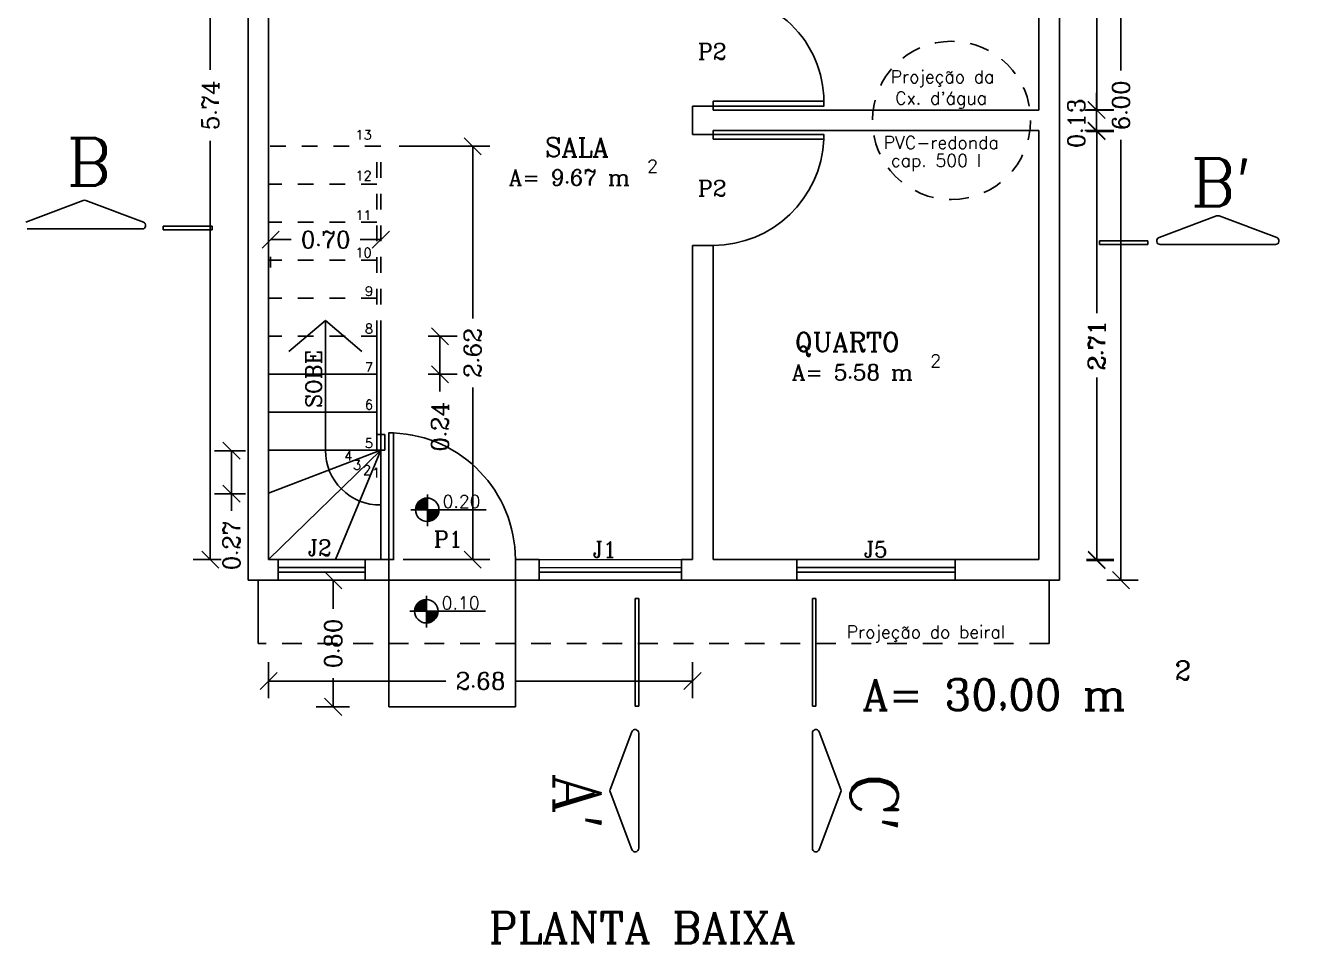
# Model space of a CAD drawing. Extents: x -79 to 141, y 7 to 81.
# Drawn here: x -58.74 to -50.6, y 29.76 to 35.56 of the extents above; entities that cross this region are included whole.
import ezdxf

# ---------------------------------------------------------------- set-up
doc = ezdxf.new("R2010")
doc.units = 0
doc.header["$LTSCALE"] = 10
doc.linetypes.add('DASHED2', pattern=[0.375, 0.25, -0.125])
doc.layers.get('0').update_dxf_attribs({"linetype": 'CONTINUOUS'})
doc.layers.get('DEFPOINTS').update_dxf_attribs({"linetype": 'CONTINUOUS'})
for name, color, linetype in [('COTAS', 244, 'CONTINUOUS'), ('EQUIPAMENTOS', 1, 'CONTINUOUS'), ('ESCADA', 5, 'CONTINUOUS'), ('JANELA', 5, 'CONTINUOUS'), ('MADEIRAMENTODETELHADO', 244, 'CONTINUOUS'), ('PAREDE', 7, 'CONTINUOUS'), ('PISO', 30, 'CONTINUOUS'), ('PORTA', 1, 'CONTINUOUS'), ('TELHADO', 30, 'CONTINUOUS'), ('TEXTO', 1, 'CONTINUOUS')]:
    doc.layers.add(name, color=color, linetype=linetype)
doc.styles.add('ROMANC', font='ROMANC.SHX')
doc.styles.get("Standard").update_dxf_attribs({"font": 'ROMANC.SHX'})
doc.dimstyles.get("Standard").update_dxf_attribs({"dimscale": 0.6, "dimtxt": 0.18, "dimasz": 0.18, "dimexe": 0.18, "dimexo": 0.25, "dimgap": 0.09, "dimtad": 0, "dimzin": 0, "dimtxsty": 'STANDARD', "dimblk1": 'OBLIQUE', "dimblk2": 'OBLIQUE', "dimsah": 1, "dimcen": 0.09, "dimclrd": 30, "dimclre": 30, "dimazin": 3, "dimtfac": 1, "dimtdec": 4, "dimtofl": 0, "dimtmove": 0, "dimatfit": 3, "dimtolj": 1, "dimtzin": 0})

# ---------------------------------------------------------------- blocks, each defined once
blk = doc.blocks.new('_OBLIQUE')
at = {"color": 0, "linetype": 'BYBLOCK'}
blk.add_line((-0.5, -0.5), (0.5, 0.5), dxfattribs=at)
blk = doc.blocks.new('*D154')
at = {"color": 30, "linetype": 'BYBLOCK', "ltscale": 0.05}
for p, q in [((-52.0333, 37.9189), (-51.8599, 37.9189)), ((-51.9679, 37.9189), (-51.9679, 36.6874)), ((-51.9679, 35.0189), (-51.9679, 36.2503)), ((-52.0333, 35.0189), (-51.8599, 35.0189))]:
    blk.add_line(p, q, dxfattribs=at)
at = {"layer": 'DEFPOINTS', "color": 0, "linetype": 'BYBLOCK', "ltscale": 0.05}
for p in [(-52.3333, 37.9189), (-52.3333, 35.0189), (-51.9679, 35.0189)]:
    blk.add_point(p, dxfattribs=at)
at = {"color": 30, "linetype": 'BYBLOCK', "ltscale": 0.05, "xscale": 0.108, "yscale": 0.108, "zscale": 0.108}
for p, rotation in [((-51.9679, 37.9189), 90), ((-51.9679, 35.0189), 270)]:
    blk.add_blockref('_OBLIQUE', p, dxfattribs=dict(at, rotation=rotation))
at = {"color": 0, "linetype": 'BYBLOCK', "ltscale": 0.05, "insert": (-51.9679, 36.4689), "char_height": 0.108, "attachment_point": 5, "rotation": 90}
blk.add_mtext('\\A1;2.90', dxfattribs=at)
blk = doc.blocks.new('*D151')
at = {"color": 30, "linetype": 'BYBLOCK', "ltscale": 0.05}
for p, q in [((-57.5033, 37.9189), (-57.68, 37.9189)), ((-57.572, 37.9189), (-57.572, 35.2726)), ((-57.572, 32.1789), (-57.572, 34.8251)), ((-57.5033, 32.1789), (-57.68, 32.1789))]:
    blk.add_line(p, q, dxfattribs=at)
at = {"layer": 'DEFPOINTS', "color": 0, "linetype": 'BYBLOCK', "ltscale": 0.05}
for p in [(-57.2033, 37.9189), (-57.572, 32.1789), (-57.2033, 32.1789)]:
    blk.add_point(p, dxfattribs=at)
at = {"color": 30, "linetype": 'BYBLOCK', "ltscale": 0.05, "xscale": 0.108, "yscale": 0.108, "zscale": 0.108}
for p, rotation in [((-57.572, 37.9189), 90), ((-57.572, 32.1789), 270)]:
    blk.add_blockref('_OBLIQUE', p, dxfattribs=dict(at, rotation=rotation))
at = {"color": 0, "linetype": 'BYBLOCK', "ltscale": 0.05, "insert": (-57.572, 35.0489), "char_height": 0.108, "attachment_point": 5, "rotation": 90}
blk.add_mtext('\\A1;5.74', dxfattribs=at)
blk = doc.blocks.new('*D149')
at = {"color": 30, "linetype": 'BYBLOCK', "ltscale": 0.05}
for p, q in [((-51.9033, 38.0489), (-51.707, 38.0489)), ((-51.815, 38.0489), (-51.815, 35.2674)), ((-51.815, 32.0489), (-51.815, 34.8303)), ((-51.9033, 32.0489), (-51.707, 32.0489))]:
    blk.add_line(p, q, dxfattribs=at)
at = {"layer": 'DEFPOINTS', "color": 0, "linetype": 'BYBLOCK', "ltscale": 0.05}
for p in [(-52.2033, 38.0489), (-52.2033, 32.0489), (-51.815, 32.0489)]:
    blk.add_point(p, dxfattribs=at)
at = {"color": 30, "linetype": 'BYBLOCK', "ltscale": 0.05, "xscale": 0.108, "yscale": 0.108, "zscale": 0.108}
for p, rotation in [((-51.815, 38.0489), 90), ((-51.815, 32.0489), 270)]:
    blk.add_blockref('_OBLIQUE', p, dxfattribs=dict(at, rotation=rotation))
at = {"color": 0, "linetype": 'BYBLOCK', "ltscale": 0.05, "insert": (-51.815, 35.0489), "char_height": 0.108, "attachment_point": 5, "rotation": 90}
blk.add_mtext('\\A1;6.00', dxfattribs=at)
blk = doc.blocks.new('*D169')
at = {"color": 30, "linetype": 'BYBLOCK', "ltscale": 0.05}
for p, q in [((-56.6373, 20.0238), (-56.9034, 20.0238)), ((-56.7954, 20.0238), (-56.7954, 19.8423)), ((-56.7954, 19.2238), (-56.7954, 19.4052)), ((-56.6923, 19.2238), (-56.9034, 19.2238))]:
    blk.add_line(p, q, dxfattribs=at)
at = {"layer": 'DEFPOINTS', "color": 0, "linetype": 'BYBLOCK', "ltscale": 0.05}
for p in [(-55.3773, 20.0238), (-56.7954, 19.2238), (-55.4323, 19.2238)]:
    blk.add_point(p, dxfattribs=at)
at = {"color": 30, "linetype": 'BYBLOCK', "ltscale": 0.05, "xscale": 0.108, "yscale": 0.108, "zscale": 0.108}
for p, rotation in [((-56.7954, 20.0238), 90), ((-56.7954, 19.2238), 270)]:
    blk.add_blockref('_OBLIQUE', p, dxfattribs=dict(at, rotation=rotation))
at = {"color": 0, "linetype": 'BYBLOCK', "ltscale": 0.05, "insert": (-56.7954, 19.6238), "char_height": 0.108, "attachment_point": 5, "rotation": 90}
blk.add_mtext('\\A1;0.80', dxfattribs=at)
blk = doc.blocks.new('*D152')
at = {"color": 30, "linetype": 'BYBLOCK', "ltscale": 0.05}
for p, q in [((-57.2033, 31.532), (-57.2033, 31.3039)), ((-54.5233, 31.532), (-54.5233, 31.3039)), ((-57.2033, 31.4119), (-56.0819, 31.4119)), ((-54.5233, 31.4119), (-55.6447, 31.4119))]:
    blk.add_line(p, q, dxfattribs=at)
at = {"layer": 'DEFPOINTS', "color": 0, "linetype": 'BYBLOCK', "ltscale": 0.05}
for p in [(-57.2033, 31.832), (-54.5233, 31.832), (-57.2033, 31.4119)]:
    blk.add_point(p, dxfattribs=at)
at = {"color": 30, "linetype": 'BYBLOCK', "ltscale": 0.05, "xscale": 0.108, "yscale": 0.108, "zscale": 0.108, "rotation": 180}
blk.add_blockref('_OBLIQUE', (-57.2033, 31.4119), dxfattribs=at)
at = {"color": 30, "linetype": 'BYBLOCK', "ltscale": 0.05, "xscale": 0.108, "yscale": 0.108, "zscale": 0.108}
blk.add_blockref('_OBLIQUE', (-54.5233, 31.4119), dxfattribs=at)
at = {"color": 0, "linetype": 'BYBLOCK', "ltscale": 0.05, "insert": (-55.8633, 31.4119), "char_height": 0.108, "attachment_point": 5}
blk.add_mtext('\\A1;2.68', dxfattribs=at)
blk = doc.blocks.new('*D167')
at = {"color": 30, "linetype": 'BYBLOCK', "ltscale": 0.05}
for p, q in [((-56.3776, 34.7896), (-55.8049, 34.7896)), ((-55.9129, 34.7896), (-55.9129, 33.7028)), ((-55.9129, 32.1789), (-55.9129, 33.2656)), ((-56.3526, 32.1789), (-55.8049, 32.1789))]:
    blk.add_line(p, q, dxfattribs=at)
at = {"layer": 'DEFPOINTS', "color": 0, "linetype": 'BYBLOCK', "ltscale": 0.05}
for p in [(-56.6776, 34.7896), (-56.6526, 32.1789), (-55.9129, 32.1789)]:
    blk.add_point(p, dxfattribs=at)
at = {"color": 30, "linetype": 'BYBLOCK', "ltscale": 0.05, "xscale": 0.108, "yscale": 0.108, "zscale": 0.108}
for p, rotation in [((-55.9129, 34.7896), 90), ((-55.9129, 32.1789), 270)]:
    blk.add_blockref('_OBLIQUE', p, dxfattribs=dict(at, rotation=rotation))
at = {"color": 0, "linetype": 'BYBLOCK', "ltscale": 0.05, "insert": (-55.9129, 33.4842), "char_height": 0.108, "attachment_point": 5, "rotation": 90}
blk.add_mtext('\\A1;{2.62}', dxfattribs=at)
blk = doc.blocks.new('*D156')
at = {"color": 30, "linetype": 'BYBLOCK', "ltscale": 0.05}
for p, q in [((-56.194, 33.5896), (-56.0121, 33.5896)), ((-56.1201, 33.5896), (-56.1201, 33.3496)), ((-56.194, 33.3496), (-56.0121, 33.3496)), ((-56.1201, 33.3496), (-56.1201, 33.2416))]:
    blk.add_line(p, q, dxfattribs=at)
at = {"layer": 'DEFPOINTS', "color": 0, "linetype": 'BYBLOCK', "ltscale": 0.05}
for p in [(-56.494, 33.5896), (-56.494, 33.3496), (-56.1201, 33.3496)]:
    blk.add_point(p, dxfattribs=at)
at = {"color": 30, "linetype": 'BYBLOCK', "ltscale": 0.05, "xscale": 0.108, "yscale": 0.108, "zscale": 0.108}
for p, rotation in [((-56.1201, 33.5896), 90), ((-56.1201, 33.3496), 270)]:
    blk.add_blockref('_OBLIQUE', p, dxfattribs=dict(at, rotation=rotation))
at = {"color": 0, "linetype": 'BYBLOCK', "ltscale": 0.05, "insert": (-56.1201, 33.0179), "char_height": 0.108, "attachment_point": 5, "rotation": 90}
blk.add_mtext('\\A1;0.24', dxfattribs=at)
blk = doc.blocks.new('*D150')
at = {"color": 30, "linetype": 'BYBLOCK', "ltscale": 0.05}
for p, q in [((-47.8708, 45.9083), (-47.8708, 45.6151)), ((-46.7877, 45.9083), (-47.7628, 45.9083)), ((-47.8708, 44.8849), (-47.8708, 45.178)), ((-46.7227, 44.8849), (-47.7628, 44.8849)), ((-52.0333, 34.8889), (-51.8599, 34.8889)), ((-51.9679, 34.8889), (-51.9679, 33.7396)), ((-51.9679, 32.1789), (-51.9679, 33.3281)), ((-52.0333, 32.1789), (-51.8599, 32.1789))]:
    blk.add_line(p, q, dxfattribs=at)
at = {"layer": 'DEFPOINTS', "color": 0, "linetype": 'BYBLOCK', "ltscale": 0.05}
for p in [(-48.0477, 45.9083), (-47.9827, 44.8849), (-47.8708, 44.8849), (-52.3333, 34.8889), (-52.3333, 32.1789), (-51.9679, 32.1789)]:
    blk.add_point(p, dxfattribs=at)
at = {"color": 30, "linetype": 'BYBLOCK', "ltscale": 0.05, "xscale": 0.108, "yscale": 0.108, "zscale": 0.108}
for p, rotation in [((-47.8708, 45.9083), 90), ((-47.8708, 44.8849), 270), ((-51.9679, 34.8889), 90), ((-51.9679, 32.1789), 270)]:
    blk.add_blockref('_OBLIQUE', p, dxfattribs=dict(at, rotation=rotation))
at = {"color": 0, "linetype": 'BYBLOCK', "ltscale": 0.05, "char_height": 0.108, "attachment_point": 5, "rotation": 90}
for s, insert in [('\\A1;1.02', (-47.8708, 45.3966)), ('\\A1;2.71', (-51.9679, 33.5339))]:
    blk.add_mtext(s, dxfattribs=dict(at, insert=insert))
blk = doc.blocks.new('*X56')
at = {"color": 0, "linetype": 'CONTINUOUS', "ltscale": 0.05}
for p, q in [((-55.4467, 9.8829), (-55.373, 9.9566)), ((-55.4466, 9.8865), (-55.3767, 9.9564)), ((-55.4463, 9.8904), (-55.3805, 9.9561)), ((-55.4458, 9.8944), (-55.3846, 9.9556)), ((-55.4449, 9.8988), (-55.389, 9.9547)), ((-55.444, 9.8821), (-55.372, 9.9541)), ((-55.4437, 9.9036), (-55.3938, 9.9535)), ((-55.4418, 9.909), (-55.3991, 9.9517)), ((-55.4404, 9.8821), (-55.372, 9.9505)), ((-55.4391, 9.9152), (-55.4054, 9.9489)), ((-55.4369, 9.8821), (-55.372, 9.947)), ((-55.4343, 9.9236), (-55.4138, 9.9441)), ((-55.4333, 9.8821), (-55.372, 9.9435)), ((-55.4298, 9.8821), (-55.372, 9.9399)), ((-55.4263, 9.8821), (-55.372, 9.9364)), ((-55.4227, 9.8821), (-55.372, 9.9328)), ((-55.4192, 9.8821), (-55.372, 9.9293)), ((-55.4157, 9.8821), (-55.372, 9.9258)), ((-55.4121, 9.8821), (-55.372, 9.9222)), ((-55.4086, 9.8821), (-55.372, 9.9187)), ((-55.4051, 9.8821), (-55.372, 9.9152)), ((-55.4015, 9.8821), (-55.372, 9.9116)), ((-55.398, 9.8821), (-55.372, 9.9081)), ((-55.3945, 9.8821), (-55.372, 9.9046)), ((-55.3909, 9.8821), (-55.372, 9.901)), ((-55.3874, 9.8821), (-55.372, 9.8975)), ((-55.3838, 9.8821), (-55.372, 9.894)), ((-55.3803, 9.8821), (-55.372, 9.8904)), ((-55.3768, 9.8821), (-55.372, 9.8869)), ((-55.3732, 9.8821), (-55.372, 9.8834)), ((-55.372, 9.8798), (-55.3697, 9.8821)), ((-55.372, 9.8763), (-55.3662, 9.8821)), ((-55.372, 9.8727), (-55.3626, 9.8821)), ((-55.372, 9.8692), (-55.3591, 9.8821)), ((-55.372, 9.8657), (-55.3556, 9.8821)), ((-55.372, 9.8621), (-55.352, 9.8821)), ((-55.372, 9.8586), (-55.3485, 9.8821)), ((-55.372, 9.8551), (-55.345, 9.8821)), ((-55.372, 9.8515), (-55.3414, 9.8821)), ((-55.372, 9.848), (-55.3379, 9.8821)), ((-55.372, 9.8445), (-55.3344, 9.8821)), ((-55.372, 9.8409), (-55.3308, 9.8821)), ((-55.372, 9.8374), (-55.3273, 9.8821)), ((-55.372, 9.8339), (-55.3237, 9.8821)), ((-55.372, 9.8303), (-55.3202, 9.8821)), ((-55.372, 9.8268), (-55.3167, 9.8821)), ((-55.372, 9.8232), (-55.3131, 9.8821)), ((-55.372, 9.8197), (-55.3096, 9.8821)), ((-55.372, 9.8162), (-55.3061, 9.8821)), ((-55.372, 9.8126), (-55.3025, 9.8821)), ((-55.372, 9.8091), (-55.299, 9.8821)), ((-55.369, 9.8086), (-55.2988, 9.8788)), ((-55.3651, 9.8089), (-55.2991, 9.875)), ((-55.3611, 9.8094), (-55.2996, 9.8709)), ((-55.3567, 9.8102), (-55.3004, 9.8665)), ((-55.352, 9.8115), (-55.3016, 9.8618)), ((-55.3467, 9.8132), (-55.3034, 9.8565)), ((-55.3405, 9.8159), (-55.3061, 9.8503)), ((-55.3324, 9.8205), (-55.3106, 9.8422))]:
    blk.add_line(p, q, dxfattribs=at)
blk = doc.blocks.new('*D161')
at = {"color": 30, "linetype": 'BYBLOCK', "ltscale": 0.05}
for p, q in [((-57.3488, 32.8667), (-57.5457, 32.8667)), ((-57.4377, 32.8667), (-57.4377, 32.5947)), ((-57.3488, 32.5947), (-57.5457, 32.5947)), ((-57.4377, 32.5947), (-57.4377, 32.4867))]:
    blk.add_line(p, q, dxfattribs=at)
at = {"layer": 'DEFPOINTS', "color": 0, "linetype": 'BYBLOCK', "ltscale": 0.05}
for p in [(-57.0488, 32.8667), (-57.4377, 32.5947), (-57.0488, 32.5947)]:
    blk.add_point(p, dxfattribs=at)
at = {"color": 30, "linetype": 'BYBLOCK', "ltscale": 0.05, "xscale": 0.108, "yscale": 0.108, "zscale": 0.108}
for p, rotation in [((-57.4377, 32.8667), 90), ((-57.4377, 32.5947), 270)]:
    blk.add_blockref('_OBLIQUE', p, dxfattribs=dict(at, rotation=rotation))
at = {"color": 0, "linetype": 'BYBLOCK', "ltscale": 0.05, "insert": (-57.4377, 32.2682), "char_height": 0.108, "attachment_point": 5, "rotation": 90}
blk.add_mtext('\\A1;0.27', dxfattribs=at)
blk = doc.blocks.new('*D155')
at = {"color": 30, "linetype": 'BYBLOCK', "ltscale": 0.05}
for p, q in [((-57.191, 34.1999), (-57.0611, 34.1999)), ((-56.494, 34.1999), (-56.6239, 34.1999)), ((-57.191, 34.0248), (-57.191, 34.0919)), ((-56.494, 34.0248), (-56.494, 34.0919))]:
    blk.add_line(p, q, dxfattribs=at)
at = {"layer": 'DEFPOINTS', "color": 0, "linetype": 'BYBLOCK', "ltscale": 0.05}
for p in [(-57.191, 34.3248), (-56.494, 34.3248), (-57.191, 34.1999)]:
    blk.add_point(p, dxfattribs=at)
at = {"color": 30, "linetype": 'BYBLOCK', "ltscale": 0.05, "xscale": 0.108, "yscale": 0.108, "zscale": 0.108, "rotation": 180}
blk.add_blockref('_OBLIQUE', (-57.191, 34.1999), dxfattribs=at)
at = {"color": 30, "linetype": 'BYBLOCK', "ltscale": 0.05, "xscale": 0.108, "yscale": 0.108, "zscale": 0.108}
blk.add_blockref('_OBLIQUE', (-56.494, 34.1999), dxfattribs=at)
at = {"color": 0, "linetype": 'BYBLOCK', "ltscale": 0.05, "insert": (-56.8425, 34.1999), "char_height": 0.108, "attachment_point": 5}
blk.add_mtext('\\A1;0.70', dxfattribs=at)

msp = doc.modelspace()

# ---------------------------------------------------------------- linework, layer by layer
at = {"color": 30, "linetype": 'BYBLOCK', "ltscale": 0.05}
for p, q in [((-51.96981, 35.02376), (-51.96981, 35.13176)), ((-52.04242, 35.02376), (-51.86181, 35.02376)), ((-51.96981, 34.89376), (-51.96981, 35.02376)), ((-52.04242, 34.89376), (-51.86181, 34.89376))]:
    msp.add_line(p, q, dxfattribs=at)
at = {"color": 244, "ltscale": 0.3}
for p, q in [((-56.51902, 32.97447), (-56.51902, 33.59447)), ((-56.49402, 32.87447), (-56.49402, 33.59447)), ((-56.51902, 33.35447), (-57.20329, 33.35447)), ((-56.51902, 33.11447), (-57.20329, 33.11447)), ((-56.49402, 32.87447), (-57.20329, 32.87447)), ((-56.49402, 32.18376), (-56.49402, 32.87447))]:
    msp.add_line(p, q, dxfattribs=at)
at = {"layer": 'COTAS', "color": 3, "ltscale": 0.3}
for p, q in [((-57.8701, 34.26762), (-57.8701, 34.28945)), ((-57.8701, 34.28945), (-57.5604, 34.28945)), ((-57.8701, 34.26762), (-57.5604, 34.26762)), ((-57.5604, 34.26762), (-57.5604, 34.28945)), ((-51.94992, 34.19655), (-51.6453, 34.19655)), ((-51.94992, 34.17471), (-51.94992, 34.19655)), ((-51.94992, 34.17471), (-51.6453, 34.17471)), ((-54.88556, 31.54663), (-54.88556, 31.93717)), ((-54.86373, 31.93717), (-54.88556, 31.93717)), ((-54.86373, 31.54603), (-54.86373, 31.93717)), ((-53.76578, 31.54603), (-53.76578, 31.93717)), ((-53.76578, 31.93717), (-53.74394, 31.93717)), ((-53.74394, 31.54663), (-53.74394, 31.93717)), ((-54.88556, 31.25874), (-54.88556, 31.54685)), ((-54.86373, 31.25874), (-54.86373, 31.54603)), ((-53.76578, 31.25874), (-53.76578, 31.54603)), ((-53.74394, 31.25874), (-53.74394, 31.54685)), ((-54.88556, 31.25874), (-54.86373, 31.25874)), ((-53.74394, 31.25874), (-53.76578, 31.25874))]:
    msp.add_line(p, q, dxfattribs=at)
at = {"layer": 'COTAS', "color": 30, "linetype": 'CONTINUOUS', "ltscale": 0.3}
for p, q in [((-56.84402, 33.69427), (-57.0744, 33.49739)), ((-56.84402, 33.69427), (-56.61364, 33.49739)), ((-56.84402, 32.87447), (-56.84402, 33.69427))]:
    msp.add_line(p, q, dxfattribs=at)
at = {"layer": 'COTAS', "color": 244, "linetype": 'CONTINUOUS', "ltscale": 0.3}
msp.add_line((-56.84402, 32.87447), (-56.84402, 33.69427), dxfattribs=at)
at = {"layer": 'COTAS', "color": 244, "linetype": 'CONTINUOUS', "ltscale": 0.05}
for p, q in [((-56.19986, 32.59585), (-56.19986, 32.39567)), ((-56.30501, 32.49786), (-55.82699, 32.49786)), ((-56.20547, 31.95504), (-56.20547, 31.75485)), ((-56.31062, 31.85704), (-55.8326, 31.85704))]:
    msp.add_line(p, q, dxfattribs=at)
for centre in [(-56.20056, 32.49828), (-56.20617, 31.85746)]:
    msp.add_circle(centre, 0.07403, dxfattribs=at)
at = {"layer": 'COTAS', "color": 30, "linetype": 'CONTINUOUS', "ltscale": 0.3}
msp.add_arc((-56.49935, 32.87375), 0.34467, 179.879235, 270.886041, dxfattribs=at)
at = {"layer": 'DEFPOINTS', "color": 0, "linetype": 'BYBLOCK', "ltscale": 0.05}
for p in [(-52.34242, 35.02376), (-51.96981, 35.02376), (-52.34242, 34.89376)]:
    msp.add_point(p, dxfattribs=at)
at = {"layer": 'EQUIPAMENTOS', "color": 244, "linetype": 'CONTINUOUS', "ltscale": 0.3}
for q in [(-57.20329, 32.18376), (-57.20329, 32.60248), (-56.78012, 32.18376)]:
    msp.add_line((-56.49402, 32.87447), q, dxfattribs=at)
at = {"layer": 'EQUIPAMENTOS', "color": 30, "linetype": 'DASHED2', "ltscale": 0.05}
msp.add_circle((-52.88624, 34.95793), 0.5, dxfattribs=at)
at = {"layer": 'ESCADA', "color": 30, "linetype": 'DASHED2', "ltscale": 0.02}
for p, q in [((-56.49402, 34.79447), (-57.20329, 34.79447)), ((-56.51902, 33.59447), (-56.51902, 34.79447)), ((-56.49402, 33.59447), (-56.49402, 34.79447)), ((-56.51902, 34.55447), (-57.20329, 34.55447)), ((-56.51902, 34.31447), (-57.20329, 34.31447)), ((-56.51902, 34.07447), (-57.20329, 34.07447)), ((-56.51902, 33.83447), (-57.20329, 33.83447)), ((-56.51902, 33.59447), (-57.20329, 33.59447))]:
    msp.add_line(p, q, dxfattribs=at)
at = {"layer": 'JANELA', "color": 244, "linetype": 'CONTINUOUS', "ltscale": 0.3}
for p, q in [((-56.59329, 32.18376), (-57.14329, 32.18376)), ((-54.59329, 32.18241), (-55.49329, 32.18376)), ((-52.86329, 32.18376), (-53.86329, 32.18376)), ((-56.59329, 32.05376), (-57.17329, 32.05376)), ((-54.59329, 32.05376), (-55.49329, 32.05376)), ((-52.86329, 32.05376), (-53.86329, 32.05376))]:
    msp.add_line(p, q, dxfattribs=at)
at = {"layer": 'JANELA', "color": 1, "linetype": 'CONTINUOUS', "ltscale": 0.3}
for p, q in [((-56.59329, 32.13376), (-57.14329, 32.13376)), ((-56.59329, 32.10376), (-57.14329, 32.10376)), ((-54.59337, 32.13241), (-55.49337, 32.13376)), ((-54.59329, 32.10376), (-55.49329, 32.10376)), ((-52.86329, 32.13376), (-53.86329, 32.13376)), ((-52.86329, 32.10376), (-53.86329, 32.10376))]:
    msp.add_line(p, q, dxfattribs=at)
at = {"layer": 'MADEIRAMENTODETELHADO', "color": 244, "linetype": 'CONTINUOUS', "ltscale": 0.3}
for p, q in [((-56.51902, 32.97447), (-56.51902, 32.87447)), ((-56.46902, 32.97447), (-56.49402, 32.97447)), ((-56.46902, 32.97447), (-56.46902, 32.87447)), ((-56.49402, 32.87447), (-56.46902, 32.87447))]:
    msp.add_line(p, q, dxfattribs=at)
at = {"layer": 'MADEIRAMENTODETELHADO', "color": 244, "linetype": 'DASHED2', "ltscale": 0.05}
msp.add_line((-56.49402, 32.97447), (-56.51902, 32.97447), dxfattribs=at)
at = {"layer": 'PAREDE', "color": 7, "linetype": 'CONTINUOUS', "ltscale": 0.3}
for p, q in [((-57.33329, 38.05376), (-57.33329, 32.05376)), ((-52.20329, 38.05376), (-52.20329, 32.05376)), ((-57.20329, 37.92376), (-57.20329, 32.18376)), ((-52.33329, 37.92376), (-52.33329, 35.02376)), ((-54.39329, 35.04876), (-54.52329, 35.04876)), ((-54.52329, 35.04876), (-54.52329, 34.86876)), ((-54.39329, 35.04876), (-54.39329, 35.02376)), ((-52.33329, 35.02376), (-54.39329, 35.02376)), ((-54.39329, 34.86876), (-54.52329, 34.86876)), ((-54.39329, 34.89376), (-54.39329, 34.86876)), ((-52.33329, 34.89376), (-54.39329, 34.89376)), ((-52.33329, 34.89376), (-52.33329, 32.18376)), ((-54.52329, 34.16876), (-54.52329, 32.18376)), ((-54.39329, 34.16876), (-54.52329, 34.16876)), ((-54.39329, 34.16876), (-54.39329, 32.18376)), ((-57.14329, 32.18376), (-57.20329, 32.18376)), ((-57.14329, 32.18376), (-57.14329, 32.05376)), ((-56.59329, 32.18376), (-56.59329, 32.05376)), ((-56.44329, 32.18376), (-56.59329, 32.18376)), ((-56.44329, 32.18376), (-56.44329, 32.05376)), ((-55.49329, 32.18376), (-55.64329, 32.18376)), ((-55.64329, 32.18376), (-55.64329, 32.05376)), ((-55.49329, 32.18376), (-55.49329, 32.05376)), ((-54.52329, 32.18376), (-54.59329, 32.18376)), ((-54.59329, 32.18241), (-54.59329, 32.05376)), ((-53.86329, 32.18376), (-54.39329, 32.18376)), ((-53.86329, 32.18376), (-53.86329, 32.05376)), ((-52.86329, 32.18376), (-52.86329, 32.05376)), ((-52.33329, 32.18376), (-52.86329, 32.18376)), ((-57.14329, 32.05376), (-57.33329, 32.05376)), ((-56.44329, 32.05376), (-56.59329, 32.05376)), ((-55.49329, 32.05376), (-55.64329, 32.05376)), ((-53.86329, 32.05376), (-54.59329, 32.05376)), ((-52.20329, 32.05376), (-52.86329, 32.05376))]:
    msp.add_line(p, q, dxfattribs=at)
at = {"layer": 'PISO', "color": 1, "linetype": 'CONTINUOUS', "ltscale": 0.05}
for p, q in [((-56.44329, 31.25376), (-56.44329, 32.05376)), ((-56.44329, 32.05376), (-55.64329, 32.05376)), ((-55.64329, 31.25376), (-55.64329, 32.05376)), ((-56.44329, 31.25376), (-55.64329, 31.25376))]:
    msp.add_line(p, q, dxfattribs=at)
at = {"layer": 'PORTA', "color": 1, "linetype": 'CONTINUOUS', "ltscale": 0.3}
for points in [[(-54.39329, 35.04876), (-53.69329, 35.04876), (-53.69329, 35.07876), (-54.39329, 35.07876)], [(-54.39329, 34.83876), (-53.69329, 34.83876), (-53.69329, 34.86876), (-54.39329, 34.86876)]]:
    msp.add_lwpolyline(points, close=True, dxfattribs=at)
at = {"layer": 'PORTA', "linetype": 'CONTINUOUS', "ltscale": 0.05}
msp.add_lwpolyline([(-56.44329, 32.18376), (-56.44329, 32.98376), (-56.41329, 32.98376), (-56.41329, 32.18376)], close=True, dxfattribs=at)
at = {"layer": 'PORTA', "color": 30, "linetype": 'CONTINUOUS', "ltscale": 0.3}
for centre, radius, start, end in [((-54.36394, 35.07876), 0.67064, 0, 92.508903), ((-54.39329, 34.86943), 0.70067, 270, 357.491097)]:
    msp.add_arc(centre, radius, start, end, dxfattribs=at)
at = {"layer": 'PORTA', "color": 30, "linetype": 'CONTINUOUS', "ltscale": 0.05}
msp.add_arc((-56.44388, 32.18376), 0.80058, 360, 87.810619, dxfattribs=at)
at = {"layer": 'TELHADO', "color": 30, "linetype": 'CONTINUOUS', "ltscale": 0.05}
for p, q in [((-57.26829, 32.05376), (-57.26829, 31.65376)), ((-52.26829, 32.05376), (-52.26829, 31.65376))]:
    msp.add_line(p, q, dxfattribs=at)
at = {"layer": 'TELHADO', "color": 30, "linetype": 'DASHED2', "ltscale": 0.05}
msp.add_line((-52.26829, 31.65376), (-57.26829, 31.65376), dxfattribs=at)
at = {"layer": 'TEXTO', "color": 3, "linetype": 'CONTINUOUS', "ltscale": 0.3}
for p, q in [((-58.37465, 34.45271), (-58.73858, 34.3159)), ((-58.35881, 34.45271), (-57.99488, 34.3159)), ((-51.21037, 34.3545), (-51.5743, 34.2177)), ((-51.19454, 34.3545), (-50.8306, 34.2177)), ((-58.00279, 34.27234), (-58.73066, 34.27234)), ((-51.6453, 34.19655), (-51.6453, 34.17471)), ((-50.83852, 34.17413), (-51.56639, 34.17413)), ((-55.04388, 30.73184), (-54.90708, 31.09577)), ((-53.58562, 30.73184), (-53.72242, 31.09577)), ((-54.86352, 30.35999), (-54.86352, 31.08786)), ((-53.76598, 30.35999), (-53.76598, 31.08786)), ((-55.04388, 30.71601), (-54.90708, 30.35207)), ((-53.58562, 30.71601), (-53.72242, 30.35207))]:
    msp.add_line(p, q, dxfattribs=at)
for centre, start, end in [((-58.36673, 34.43164), 69.398624, 110.601376), ((-58.36673, 34.43164), 69.398624, 110.601376), ((-51.20245, 34.33344), 69.398624, 110.601376), ((-51.20245, 34.33344), 69.398624, 110.601376), ((-58.00279, 34.29484), 270, 69.398624), ((-51.56639, 34.19663), 110.601376, 270), ((-50.83852, 34.19663), 270, 69.398624), ((-54.88602, 31.08786), 0, 159.398624), ((-53.74348, 31.08786), 20.601376, 180), ((-55.02282, 30.72392), 159.398624, 200.601376), ((-55.02282, 30.72392), 159.398624, 200.601376), ((-53.60668, 30.72392), 339.398624, 20.601376), ((-53.60668, 30.72392), 339.398624, 20.601376), ((-54.88602, 30.35999), 200.601376, 0), ((-53.74348, 30.35999), 180, 339.398624)]:
    msp.add_arc(centre, 0.0225, start, end, dxfattribs=at)

# ---------------------------------------------------------------- block references
at = {"color": 30, "linetype": 'BYBLOCK', "ltscale": 0.05, "xscale": 0.108, "yscale": 0.108, "zscale": 0.108}
for p, rotation in [((-51.96981, 35.02376), 90), ((-51.96981, 34.89376), 270)]:
    msp.add_blockref('_OBLIQUE', p, dxfattribs=dict(at, rotation=rotation))
at = {"layer": 'COTAS', "color": 244, "linetype": 'CONTINUOUS', "ltscale": 0.05}
for p in [(-0.82786, 22.61575), (-0.83347, 21.97494)]:
    msp.add_blockref('*X56', p, dxfattribs=at)

# ---------------------------------------------------------------- texts
at = {"color": 244, "linetype": 'BYBLOCK', "ltscale": 0.05, "insert": (-52.09668, 34.93948), "char_height": 0.108, "attachment_point": 5, "rotation": 90}
msp.add_mtext('\\A1;0.13', dxfattribs=at)
at = {"layer": 'TEXTO', "color": 1, "ltscale": 0.3, "style": 'ROMANC'}
for s, height, p in [('P2', 0.1, (-54.48908, 35.34377)), ('SALA', 0.12, (-55.45524, 34.72867)), ('2', 0.08, (-54.81017, 34.62923)), ('A= 9.67 m', 0.1, (-55.68511, 34.54729)), ('P2', 0.1, (-54.48908, 34.47874)), ('QUARTO', 0.12, (-53.87697, 33.49793)), ('2', 0.08, (-53.02074, 33.39849)), ('A= 5.58 m', 0.1, (-53.89568, 33.31655)), ('P1', 0.1, (-56.15809, 32.26292)), ('J2', 0.1, (-56.9553, 32.20832)), ('J1', 0.1, (-55.1543, 32.19711)), ('J5', 0.1, (-53.43994, 32.19845))]:
    msp.add_text(s, height=height, rotation=360, dxfattribs=at).set_placement(p)
at = {"layer": 'TEXTO', "color": 244, "ltscale": 0.3, "style": 'ROMANC'}
for s, height, p in [('Projeção da', 0.08, (-53.27025, 35.19411)), ("Cx. d'água", 0.08, (-53.24207, 35.05906)), ('13', 0.06, (-56.6547, 34.83725)), ('PVC-redonda', 0.08, (-53.31472, 34.77784)), ('cap. 500 l', 0.08, (-53.26908, 34.66496)), ('12', 0.06, (-56.6547, 34.57893)), ('11', 0.06, (-56.6547, 34.32973)), ('10', 0.06, (-56.6547, 34.09269)), ('9', 0.06, (-56.5945, 33.84957)), ('8', 0.06, (-56.5945, 33.61252)), ('7', 0.06, (-56.5945, 33.3694)), ('6', 0.06, (-56.5945, 33.13236)), ('5', 0.06, (-56.5945, 32.88924)), ('4', 0.06, (-56.72571, 32.809)), ('3', 0.06, (-56.66982, 32.75134)), ('2', 0.06, (-56.60723, 32.71966)), ('1', 0.06, (-56.54864, 32.70294)), ('0.20', 0.08, (-56.10347, 32.51074)), ('0.10', 0.08, (-56.10907, 31.86993)), ('Projeção do beiral', 0.08, (-53.54853, 31.68659))]:
    msp.add_text(s, height=height, rotation=360, dxfattribs=at).set_placement(p)
at = {"layer": 'TEXTO', "color": 3, "linetype": 'CONTINUOUS', "ltscale": 0.3, "style": 'ROMANC', "text_generation_flag": 2}
msp.add_text('B', height=0.3, rotation=180, dxfattribs=at).set_placement((-58.47946, 34.84642))
at = {"layer": 'TEXTO', "color": 3, "linetype": 'CONTINUOUS', "ltscale": 0.3, "style": 'ROMANC'}
msp.add_text("B'", height=0.3, dxfattribs=at).set_placement((-51.3728, 34.41646))
at = {"layer": 'TEXTO', "color": 30, "ltscale": 0.3, "style": 'ROMANC'}
msp.add_text('SOBE', height=0.1, rotation=90, dxfattribs=at).set_placement((-56.86868, 33.14313))
at = {"layer": 'TEXTO', "color": 1, "ltscale": 0.3, "style": 'ROMANC'}
for s, height, p in [('2', 0.12, (-51.47441, 31.42357)), ('A= 30,00 m', 0.196, (-53.45153, 31.23345))]:
    msp.add_text(s, height=height, dxfattribs=at).set_placement(p)
at = {"layer": 'TEXTO', "color": 3, "linetype": 'CONTINUOUS', "ltscale": 0.3, "style": 'ROMANC'}
for s, p in [("A'", (-55.39944, 30.83521)), ("C'", (-53.52455, 30.83521))]:
    msp.add_text(s, height=0.3, rotation=270, dxfattribs=at).set_placement(p)
at = {"layer": 'TEXTO', "color": 5, "ltscale": 0.3, "style": 'ROMANC'}
msp.add_text('PLANTA BAIXA ', height=0.196, dxfattribs=at).set_placement((-55.81163, 29.76047))

# ---------------------------------------------------------------- dimensions: what is measured, and where the dimension line sits
at = {"layer": 'COTAS', "linetype": 'CONTINUOUS', "ltscale": 0.05}
dim = msp.add_linear_dim(base=(-47.87076, 44.88487), p1=(-48.04774, 45.90825), p2=(-47.98274, 44.88487), angle=90, dimstyle='STANDARD', override={"dimexo": 2.1}, dxfattribs=at)
dim.commit()
dim.dimension.update_dxf_attribs({"geometry": '*D150', "text_midpoint": (-47.87076, 45.39656)})
at = {"layer": 'COTAS', "color": 244, "linetype": 'CONTINUOUS', "ltscale": 0.05}
dim = msp.add_linear_dim(base=(-55.91286, 32.18376), p1=(-56.67761, 34.79447), p2=(-56.65261, 32.18376), angle=90, text='{2.62}', dimstyle='STANDARD', override={"dimexo": 0.5}, dxfattribs=at)
dim.commit()
dim.dimension.update_dxf_attribs({"geometry": '*D167', "text_midpoint": (-55.91286, 33.48912), "insert": (0, 0.0049)})
for base, p1, p2, override, picture, middle, set_off in [((-57.43774, 32.59963), (-57.04883, 32.87162), (-57.04883, 32.59963), {"dimexo": 0.5}, '*D161', (-57.43774, 32.27306), (0, 0.0049)), ((-56.79543, 31.25376), (-55.37731, 32.05376), (-55.43231, 31.25376), {"dimexo": 2.1}, '*D169', (-56.79543, 31.65376), (0, 12.03))]:
    dim = msp.add_linear_dim(base=base, p1=p1, p2=p2, angle=90, dimstyle='STANDARD', override=override, dxfattribs=at)
    dim.commit()
    dim.dimension.update_dxf_attribs({"geometry": picture, "text_midpoint": middle, "insert": set_off})
at = {"layer": 'JANELA', "color": 244, "linetype": 'CONTINUOUS', "ltscale": 0.3}
for base, p1, p2, picture, middle in [((-51.96787, 32.18376), (-52.33329, 34.89376), (-52.33329, 32.18376), '*D150', (-51.96787, 33.53876)), ((-51.815, 32.05376), (-52.20329, 38.05376), (-52.20329, 32.05376), '*D149', (-51.815, 35.05376)), ((-51.96787, 35.02376), (-52.33329, 37.92376), (-52.33329, 35.02376), '*D154', (-51.96787, 36.47376)), ((-56.1201, 33.35447), (-56.49402, 33.59447), (-56.49402, 33.35447), '*D156', (-56.1201, 33.02276))]:
    dim = msp.add_linear_dim(base=base, p1=p1, p2=p2, angle=270, dimstyle='STANDARD', override={"dimexo": 0.5}, dxfattribs=at)
    dim.commit()
    dim.dimension.update_dxf_attribs({"geometry": picture, "text_midpoint": middle, "insert": (0, 0.0049)})
at = {"layer": 'JANELA', "color": 1, "linetype": 'CONTINUOUS', "ltscale": 0.3}
dim = msp.add_linear_dim(base=(-57.191, 34.20479), p1=(-56.49402, 34.32965), p2=(-57.191, 34.32965), dimstyle='STANDARD', override={"dimexo": 0.5}, dxfattribs=at)
dim.commit()
dim.dimension.update_dxf_attribs({"geometry": '*D155', "text_midpoint": (-56.84251, 34.20479), "insert": (0, 0.0049)})
at = {"layer": 'JANELA', "color": 244, "linetype": 'CONTINUOUS', "ltscale": 0.3}
dim = msp.add_linear_dim(base=(-57.20329, 31.41678), p1=(-54.52329, 31.83689), p2=(-57.20329, 31.83689), dimstyle='STANDARD', override={"dimexo": 0.5}, dxfattribs=at)
dim.commit()
dim.dimension.update_dxf_attribs({"geometry": '*D152', "text_midpoint": (-55.86329, 31.41678), "insert": (0, 0.0049)})
at = {"layer": 'PAREDE', "color": 244, "linetype": 'CONTINUOUS', "ltscale": 0.3}
dim = msp.add_linear_dim(base=(-57.57199, 32.18376), p1=(-57.20329, 37.92376), p2=(-57.20329, 32.18376), angle=270, dimstyle='STANDARD', override={"dimexo": 0.5}, dxfattribs=at)
dim.commit()
dim.dimension.update_dxf_attribs({"geometry": '*D151', "text_midpoint": (-57.57199, 35.05376), "insert": (0, 0.0049)})

doc.saveas('drawing.dxf')
